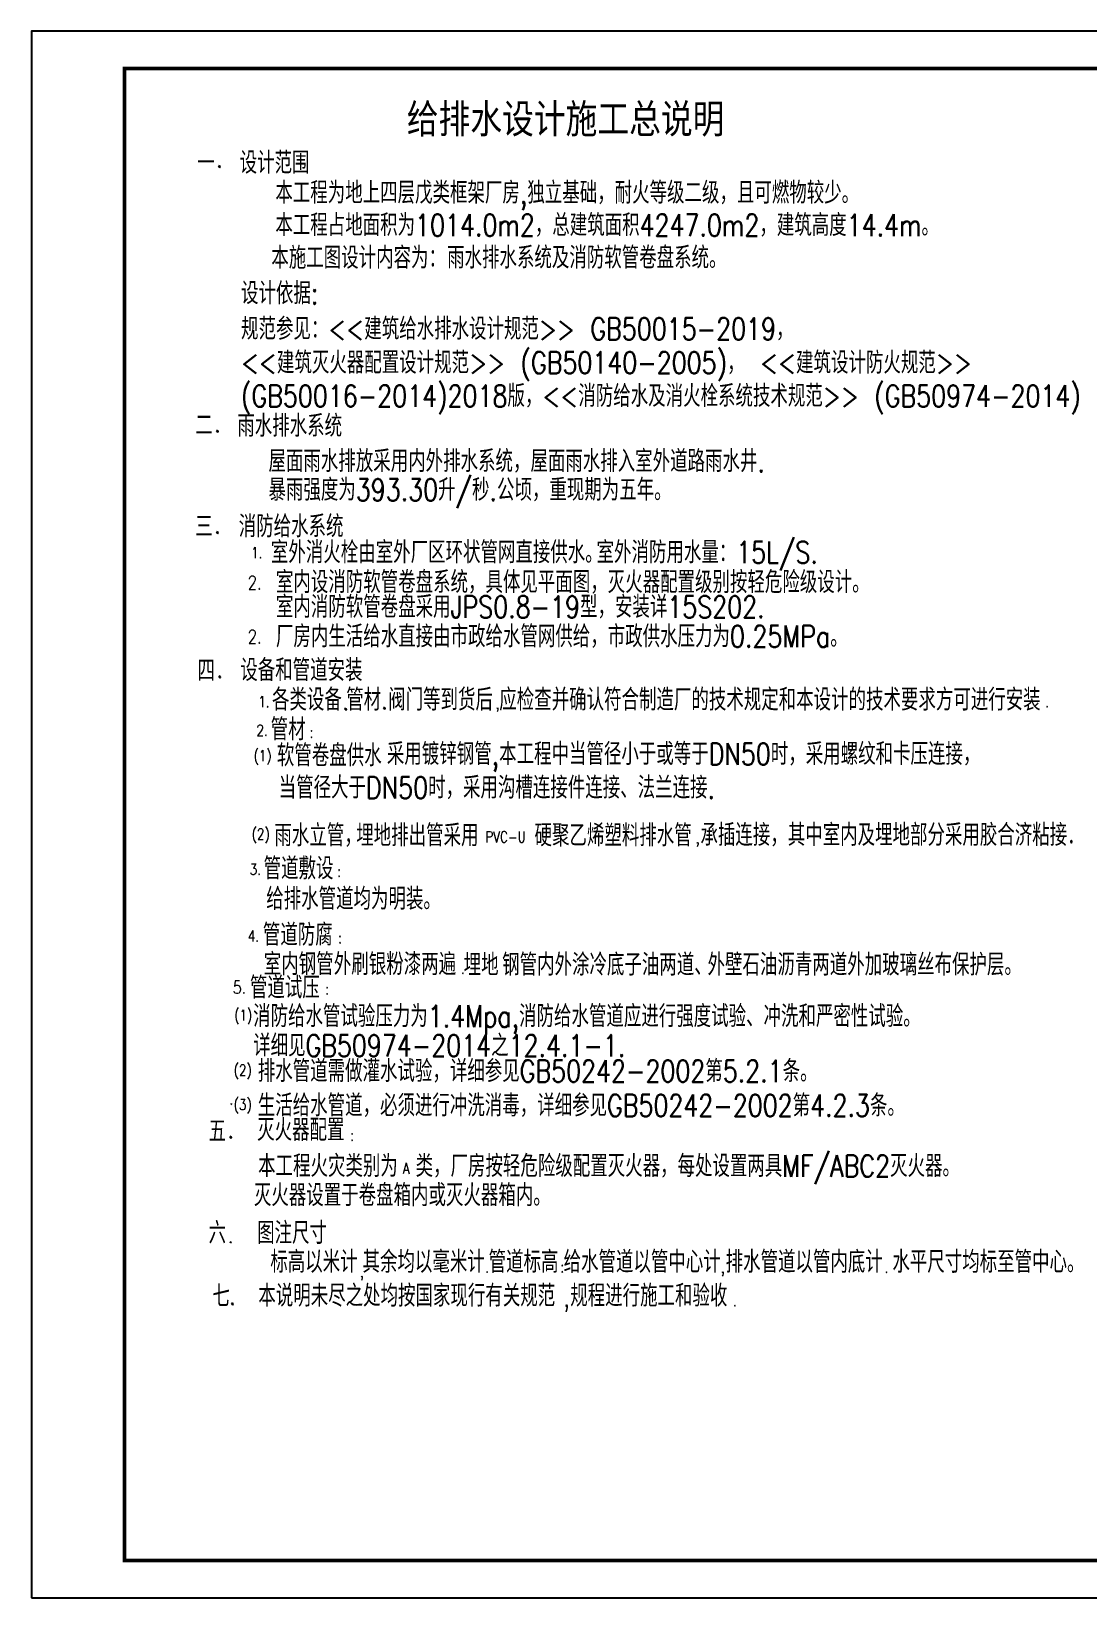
# Model space of a CAD drawing. Extents: x 343352 to 417652, y 770641 to 1036530.
# Drawn here: x 343352 to 371661, y 770641 to 812641 of the extents above; entities that cross this region are included whole.
import ezdxf

# ---------------------------------------------------------------- set-up
doc = ezdxf.new("R2010")
doc.units = 0
doc.header["$LTSCALE"] = 1000
doc.header["$MEASUREMENT"] = 0
for name, color, linetype in [('GL_DIM', 3, 'Continuous'), ('P_PS_', 2, 'Continuous'), ('P_XF_GJ', 7, 'Continuous'), ('PUB_TEXT', 7, 'Continuous'), ('TWT_TITLE', 7, 'Continuous')]:
    doc.layers.add(name, color=color, linetype=linetype)
doc.styles.add('-宋体', font='', dxfattribs={"width": 0.8})
doc.styles.add('_HZTXT', font='txt.shx', dxfattribs={"width": 0.8, "bigfont": 'hztxt.shx'})
doc.styles.add('_SIMPLEX', font='SIMPLEX.shx', dxfattribs={"width": 0.6})
doc.styles.add('DIM_FONT', font='SIMPLEX.shx', dxfattribs={"width": 0.8, "bigfont": 'hztxt.shx'})
doc.styles.get("Standard").update_dxf_attribs({"font": 'gbenor.shx', "bigfont": 'gbcbig.shx'})
doc.styles.get('-宋体').set_extended_font_data('SimSun')

msp = doc.modelspace()

# ---------------------------------------------------------------- linework, layer by layer
at = {"layer": 'GL_DIM'}
for p, q in [((348367.2, 809033), (348405.8, 808987.6)), ((348412.4, 809016.3), (348367.2, 809033)), ((348405.8, 808987.6), (348414.6, 808998.7)), ((348414.6, 808998.7), (348412.4, 809016.3)), ((348356.1, 801919.6), (348310.9, 801936.2)), ((348310.9, 801936.2), (348349.5, 801890.9)), ((348349.5, 801890.9), (348358.3, 801901.9)), ((348358.3, 801901.9), (348356.1, 801919.6)), ((348310.9, 799220), (348349.5, 799174.6)), ((348356.1, 799203.3), (348310.9, 799220)), ((348349.5, 799174.6), (348358.3, 799185.7)), ((348358.3, 799185.7), (348356.1, 799203.3)), ((348418.1, 795335.5), (348372.9, 795352.2)), ((348372.9, 795352.2), (348411.5, 795306.8)), ((348411.5, 795306.8), (348420.3, 795317.9)), ((348420.3, 795317.9), (348418.1, 795335.5)), ((351794.2, 794467.6), (351749, 794484.2)), ((351749, 794484.2), (351787.6, 794438.9)), ((351787.6, 794438.9), (351796.4, 794449.9)), ((351796.4, 794449.9), (351794.2, 794467.6)), ((352786.8, 794511.7), (352825.3, 794466.3)), ((352832, 794495), (352786.8, 794511.7)), ((352825.3, 794466.3), (352834.2, 794477.4)), ((352834.2, 794477.4), (352832, 794495)), ((348707.9, 783861), (348716.7, 783872)), ((348716.7, 783872), (348714.5, 783889.7)), ((348669.3, 783006), (348707.9, 782960.7)), ((348714.5, 782989.4), (348669.3, 783006)), ((348707.9, 782960.7), (348716.7, 782971.7)), ((348716.7, 782971.7), (348714.5, 782989.4)), ((348714.5, 780155), (348669.3, 780171.6)), ((348716.3, 778539.4, 765), (348754.9, 778494.1, 765)), ((348761.5, 778522.8, 765), (348716.3, 778539.4, 765)), ((348754.9, 778494.1, 765), (348763.7, 778505.1, 765)), ((348763.7, 778505.1, 765), (348761.5, 778522.8, 765))]:
    msp.add_line(p, q, dxfattribs=at)
at = {"layer": 'TWT_TITLE'}
msp.add_lwpolyline([(343352.5, 770640.7), (417652.5, 770640.7), (417652.5, 812640.7), (343352.5, 812640.7)], close=True, dxfattribs=at)
at = {"layer": 'TWT_TITLE', "const_width": 100}
msp.add_lwpolyline([(345852.5, 771640.7), (416652.5, 771640.7), (416652.5, 811640.7), (345852.5, 811640.7)], close=True, dxfattribs=at)

# ---------------------------------------------------------------- texts
at = {"layer": 'GL_DIM', "style": 'DIM_FONT', "width": 0.8}
for s, height, p in [('1.', 292.5, (349244.9, 798512.6)), ('2.', 365.62, (349150.8, 797676.4)), ('2.', 365.62, (349150.8, 796222.5)), ('1.', 292.5, (349434.8, 794517.9)), (',', 292.5, (355793.4, 794482)), ('.', 292.5, (370523.2, 794514.5)), ('2.', 292.5, (349384.9, 793749.2)), (':', 292.5, (350811, 793697)), ('(1)', 292.5, (349307.5, 793073.5)), ('(2)', 292.5, (349257.4, 790972.6)), ('PVC-U', 292.5, (355520.6, 790894)), (',', 292.5, (361159.4, 790863.8)), ('3.', 292.5, (349204.3, 790025.1)), (':', 292.5, (351549.4, 789966.9)), (':', 292.5, (351575.2, 788188.7)), ('.', 292.5, (354864.5, 787366.9)), (':', 292.5, (351230.7, 786812.6)), ('(1)', 292.5, (348788.6, 786114)), ('(2)', 292.5, (348775.6, 784640.4)), ('(3)', 292.5, (348775.6, 783718.2)), (':', 292.5, (351404.5, 783810.1, 765)), (':', 292.5, (351900.2, 782889, 765)), (':', 292.5, (357532.2, 779362.9, 765)), (',', 292.5, (352159.9, 779239, 765)), ('.', 292.5, (355517.6, 779362.9, 765)), (',', 292.5, (361830.5, 779352.7, 765)), ('.', 292.5, (366220.9, 779352.7, 765)), ('.', 292.5, (362155.3, 778457))]:
    msp.add_text(s, height=height, dxfattribs=at).set_placement(p)
at = {"layer": 'P_PS_', "color": 0, "style": 'DIM_FONT', "width": 0.8}
msp.add_text('A', height=292.5, dxfattribs=at).set_placement((353307.7, 782009.2))
at = {"layer": 'P_XF_GJ', "style": 'DIM_FONT', "width": 0.8}
for s, height, p in [('4.', 292.5, (349153.8, 788238.1)), ('5.', 341.25, (348754.5, 786837.6))]:
    msp.add_text(s, height=height, dxfattribs=at).set_placement(p)
at = {"layer": 'PUB_TEXT', "color": 3, "style": '-宋体', "width": 0.8}
msp.add_text('给排水设计施工总说明', height=780, dxfattribs=at).set_placement((353414.8, 809906.8))
at = {"layer": 'PUB_TEXT'}
for s, height, style, width, p in [('设计范围', 585, '_HZTXT', 0.8, (348935.3, 808824.8)), ('一', 585, '_HZTXT', 0.8, (347800.7, 808824.8)), ('本工程为地上四层戊类框架厂房,独立基础，耐火等级二级，且可燃物较少。', 585, '_HZTXT', 0.8, (349892.2, 808020)), ('本工程占地面积为1014.0m2，总建筑面积4247.0m2，建筑高度14.4m。', 585, '_HZTXT', 0.8, (349892.2, 807151.3)), ('本施工图设计内容为：', 585, '_HZTXT', 0.8, (349783.9, 806275.6)), ('雨水排水系统及消防软管卷盘系统。', 585, '_HZTXT', 0.8, (354494.7, 806280)), ('设计依据:', 585, '_HZTXT', 0.8, (348972, 805324.7)), ('规范参见：<<建筑给水排水设计规范>> GB50015-2019，', 585, '_HZTXT', 0.8, (348972, 804371.3)), ('<<建筑灭火器配置设计规范>> (GB50140-2005)， <<建筑设计防火规范>> ', 585, '_HZTXT', 0.8, (348972, 803463.3)), ('(GB50016-2014)2018版，<<消防给水及消火栓系统技术规范>> (GB50974-2014)', 585, '_HZTXT', 0.8, (348972, 802570.7)), ('二', 585, '_HZTXT', 0.8, (347744.4, 801787.2)), ('雨水排水系统', 585, '_HZTXT', 0.8, (348871.9, 801768)), ('屋面雨水排放采用内外排水系统，屋面雨水排入室外道路雨水井.', 585, '_HZTXT', 0.8, (349707.1, 800822.5)), ('暴雨强度为393.30升/秒.公顷，重现期为五年。', 585, '_HZTXT', 0.8, (349707.1, 800054.2)), ('消防给水系统', 585, '_HZTXT', 0.8, (348910, 799073.9)), ('三', 585, '_HZTXT', 0.8, (347744.4, 799070.9)), ('室外消火栓由室外厂区环状管网直接供水。', 585, '_HZTXT', 0.8, (349772.6, 798377.5)), ('室外消防用水量：15L/S.', 585, '_HZTXT', 0.8, (358500.6, 798377.5)), ('室内设消防软管卷盘系统，具体见平面图，灭火器配置级别按轻危险级设计。', 585, '_HZTXT', 0.8, (349907.3, 797577.6)), ('室内消防软管卷盘采用JPS0.8-19型，安装详15S202.', 585, '_HZTXT', 0.8, (349907.3, 796914.8)), ('厂房内生活给水直接由市政给水管网供给，市政供水压力为0.25MPa。', 585, '_HZTXT', 0.8, (349907.3, 796123.6)), ('四', 585, '_HZTXT', 0.8, (347806.4, 795203.2)), ('设备和管道安装', 585, '_HZTXT', 0.8, (348952.3, 795218.2)), ('各类设备 ', 585, '_HZTXT', 0.8, (349801.9, 794426.9)), ('管材 ', 585, '_HZTXT', 0.8, (351791.4, 794426.9)), ('阀门等到货后', 585, '_HZTXT', 0.8, (352915, 794426.9)), ('应检查并确认符合制造厂的技术规定和本设计的', 585, '_HZTXT', 0.8, (355892.8, 794426.9)), ('技术要求方可进行安装', 585, '_HZTXT', 0.8, (365720.8, 794426.9)), ('管材 ', 585, '_HZTXT', 0.8, (349768, 793630.8)), ('软管卷盘供水', 585, '_HZTXT', 0.8, (349932.7, 792933.3)), ('采用镀锌钢管,本工程中当管径小于或等于DN50时，采用螺纹和卡压连接，', 585, '_HZTXT', 0.8, (352880.5, 792970.5)), ('当管径大于DN50时，采用沟槽连接件连接、法兰连接.', 585, '_HZTXT', 0.8, (349981, 792068.5)), ('雨水立管，', 585, '_HZTXT', 0.8, (349865.9, 790787.7)), ('埋地排出管采用', 585, '_HZTXT', 0.8, (352059.6, 790787.7)), ('硬聚乙烯塑料排水管', 585, '_HZTXT', 0.8, (356838.1, 790787.7)), ('承插连接，其中室内及埋地部分采用胶合济粘接．', 585, '_HZTXT', 0.8, (361283.8, 790799.3)), ('管道敷设', 585, '_HZTXT', 0.8, (349577.2, 789900.8)), ('给排水管道均为明装。', 585, '_HZTXT', 0.8, (349647.2, 789086.4)), ('管道防腐', 585, '_HZTXT', 0.8, (349556.3, 788122.6)), ('室内钢管', 585, '_HZTXT', 0.8, (349580.1, 787333.8)), ('外刷银粉漆两遍', 585, '_HZTXT', 0.8, (351459.8, 787333.8)), ('埋地', 585, '_HZTXT', 0.8, (354938.6, 787318.9)), ('钢管内外涂冷底子油两道、', 585, '_HZTXT', 0.8, (355970.6, 787321.8)), ('外壁石油沥青两道外加玻璃丝布保护层。', 585, '_HZTXT', 0.8, (361474.1, 787321.8)), ('管道试压', 585, '_HZTXT', 0.8, (349211.8, 786706.6)), ('消防给水管试验压力为1.4Mpa,消防给水管道应进行强度试验、冲洗和严密性试验。', 585, '_HZTXT', 0.8, (349296.5, 785939.6)), ('详细见GB50974-2014之12.4.1-1.', 585, '_HZTXT', 0.8, (349296.5, 785151.3)), ('排水管道需做灌水试验，详细参见GB50242-2002第5.2.1条。', 585, '_HZTXT', 0.8, (349420.6, 784467.8)), ('生活给水管道，必须进行冲洗消毒，详细参见GB50242-2002第4.2.3条。', 585, '_HZTXT', 0.8, (349420.6, 783545.6)), ('五', 585, '_HZTXT', 0.8, (348102.8, 782857)), ('灭火器配置', 585, '_HZTXT', 0.8, (349404, 782890.2, 765)), ('本工程火灾类别为', 585, '_HZTXT', 0.8, (349429.3, 781922.4, 765)), ('六', 585, '_HZTXT', 0.8, (348102.8, 780131.8)), ('图注尺寸', 585, '_HZTXT', 0.8, (349404, 780126.6, 765)), ('标高以米计', 585, '_HZTXT', 0.8, (349757.1, 779351.5, 765)), ('其余均以毫米计', 585, '_HZTXT', 0.8, (352228, 779351.5, 765)), ('管道标高', 585, '_HZTXT', 0.8, (355607.5, 779351.5, 765)), ('给水管道以管中心计', 585, '_HZTXT', 0.8, (357615.9, 779351.5, 765)), ('排水管道以管内底计', 585, '_HZTXT', 0.8, (361958.8, 779351.5, 765)), ('水平尺寸均标至管中心。', 585, '_HZTXT', 0.8, (366428, 779351.5, 765)), ('七', 585, '_HZTXT', 0.8, (348205.6, 778434.9, 765)), ('本说明未尽之处均按国家现行有关规范', 585, '_HZTXT', 0.8, (349435.7, 778445.6)), ('规程进行施工和验收', 585, '_HZTXT', 0.8, (357794, 778445.6)), (',', 468, '_SIMPLEX', 0.6, (357636.9, 778445.6))]:
    msp.add_text(s, height=height, dxfattribs=dict(at, style=style, width=width)).set_placement(p)
at = {"layer": 'PUB_TEXT', "color": 0, "style": '_HZTXT', "width": 0.8}
for s, p in [('类，厂房按轻危险级配置灭火器，每处设置两具MF/ABC2灭火器。', (353650, 781922.4, 765)), ('灭火器设置于卷盘箱内或灭火器箱内。', (349316.2, 781138.7, 765))]:
    msp.add_text(s, height=585, dxfattribs=at).set_placement(p)
at = {"layer": 'PUB_TEXT', "width": 0.6}
msp.add_text(',', height=468, dxfattribs=at).set_placement((356756.8, 779727.7, 765))

doc.saveas('drawing.dxf')
